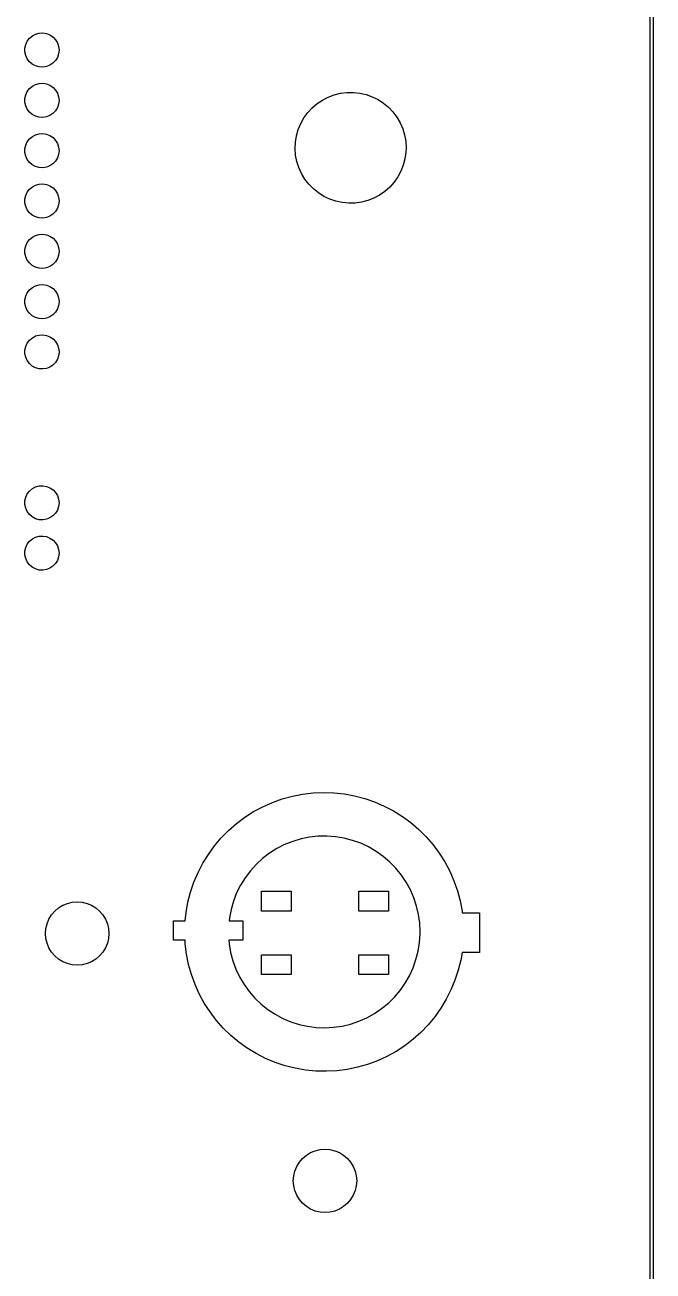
# Model space of a CAD drawing. Extents: x 0 to 360, y 0 to 260.
# Drawn here: x 328.4 to 360.1, y 131.9 to 194.8 of the extents above; entities that cross this region are included whole.
import ezdxf

# ---------------------------------------------------------------- set-up
doc = ezdxf.new("R2010")
doc.units = 0
doc.layers.add('BLACK', color=7, linetype='CONTINUOUS')

msp = doc.modelspace()

# ---------------------------------------------------------------- linework, layer by layer
at = {"layer": 'BLACK', "linetype": 'CONTINUOUS'}
for p, q in [((359.925, 0.075), (359.925, 259.925)), ((360.075, 260), (360.075, 0)), ((328.4, 193.783), (328.479, 193.952)), ((328.479, 193.952), (328.592, 194.101)), ((328.592, 194.101), (328.735, 194.221)), ((328.735, 194.221), (328.9, 194.308)), ((328.9, 194.308), (329.079, 194.357)), ((329.079, 194.357), (329.266, 194.367)), ((329.266, 194.367), (329.45, 194.337)), ((329.45, 194.337), (329.623, 194.268)), ((329.623, 194.268), (329.777, 194.163)), ((329.777, 194.163), (329.905, 194.027)), ((329.905, 194.027), (330.001, 193.867)), ((330.001, 193.867), (330.061, 193.69)), ((328.359, 193.601), (328.4, 193.783)), ((328.359, 193.415), (328.359, 193.601)), ((328.398, 193.232), (328.359, 193.415)), ((328.476, 193.063), (328.398, 193.232)), ((330.06, 193.314), (329.999, 193.137)), ((330.081, 193.499), (330.06, 193.314)), ((330.061, 193.69), (330.081, 193.505)), ((330.081, 193.505), (330.081, 193.499)), ((328.588, 192.914), (328.476, 193.063)), ((328.73, 192.792), (328.588, 192.914)), ((328.894, 192.704), (328.73, 192.792)), ((329.073, 192.653), (328.894, 192.704)), ((329.26, 192.642), (329.073, 192.653)), ((329.444, 192.672), (329.26, 192.642)), ((329.618, 192.74), (329.444, 192.672)), ((329.773, 192.843), (329.618, 192.74)), ((329.902, 192.978), (329.773, 192.843)), ((329.999, 193.137), (329.902, 192.978)), ((328.4, 191.243), (328.479, 191.412)), ((328.479, 191.412), (328.592, 191.561)), ((328.592, 191.561), (328.735, 191.681)), ((328.735, 191.681), (328.9, 191.768)), ((328.9, 191.768), (329.079, 191.817)), ((329.079, 191.817), (329.266, 191.827)), ((329.266, 191.827), (329.45, 191.797)), ((329.45, 191.797), (329.623, 191.728)), ((329.623, 191.728), (329.777, 191.623)), ((329.777, 191.623), (329.905, 191.487)), ((329.905, 191.487), (330.001, 191.327)), ((330.001, 191.327), (330.061, 191.15)), ((343.976, 191.247), (344.294, 191.325)), ((344.294, 191.325), (344.618, 191.366)), ((344.618, 191.366), (344.946, 191.368)), ((344.946, 191.368), (345.271, 191.333)), ((345.271, 191.333), (345.59, 191.259)), ((328.359, 191.061), (328.4, 191.243)), ((328.359, 190.875), (328.359, 191.061)), ((328.398, 190.692), (328.359, 190.875)), ((328.476, 190.523), (328.398, 190.692)), ((330.06, 190.774), (329.999, 190.597)), ((330.081, 190.959), (330.06, 190.774)), ((330.061, 191.15), (330.081, 190.965)), ((330.081, 190.965), (330.081, 190.959)), ((342.859, 190.586), (343.107, 190.799)), ((343.107, 190.799), (343.379, 190.982)), ((343.379, 190.982), (343.67, 191.132)), ((343.67, 191.132), (343.976, 191.247)), ((345.59, 191.259), (345.898, 191.149)), ((345.898, 191.149), (346.191, 191.004)), ((346.191, 191.004), (346.466, 190.826)), ((346.466, 190.826), (346.717, 190.616)), ((328.588, 190.374), (328.476, 190.523)), ((328.73, 190.252), (328.588, 190.374)), ((328.894, 190.164), (328.73, 190.252)), ((329.073, 190.113), (328.894, 190.164)), ((329.26, 190.102), (329.073, 190.113)), ((329.444, 190.132), (329.26, 190.102)), ((329.618, 190.2), (329.444, 190.132)), ((329.773, 190.303), (329.618, 190.2)), ((329.902, 190.438), (329.773, 190.303)), ((329.999, 190.597), (329.902, 190.438)), ((342.285, 189.795), (342.445, 190.081)), ((342.445, 190.081), (342.637, 190.345)), ((342.637, 190.345), (342.859, 190.586)), ((346.717, 190.616), (346.943, 190.379)), ((346.943, 190.379), (347.139, 190.117)), ((347.139, 190.117), (347.303, 189.834)), ((342.07, 189.178), (342.16, 189.493)), ((342.16, 189.493), (342.285, 189.795)), ((347.303, 189.834), (347.433, 189.534)), ((347.433, 189.534), (347.528, 189.221)), ((328.4, 188.703), (328.479, 188.872)), ((328.479, 188.872), (328.592, 189.021)), ((328.592, 189.021), (328.735, 189.141)), ((328.735, 189.141), (328.9, 189.228)), ((328.9, 189.228), (329.079, 189.277)), ((329.079, 189.277), (329.266, 189.287)), ((329.266, 189.287), (329.45, 189.257)), ((329.45, 189.257), (329.623, 189.188)), ((329.623, 189.188), (329.777, 189.083)), ((329.777, 189.083), (329.905, 188.947)), ((329.905, 188.947), (330.001, 188.787)), ((330.001, 188.787), (330.061, 188.61)), ((342.004, 188.528), (342.018, 188.855)), ((342.018, 188.855), (342.07, 189.178)), ((347.528, 189.221), (347.585, 188.899)), ((347.585, 188.899), (347.604, 188.572)), ((328.359, 188.521), (328.4, 188.703)), ((328.359, 188.335), (328.359, 188.521)), ((328.398, 188.152), (328.359, 188.335)), ((328.476, 187.983), (328.398, 188.152)), ((330.06, 188.234), (329.999, 188.057)), ((330.081, 188.419), (330.06, 188.234)), ((330.061, 188.61), (330.081, 188.425)), ((330.081, 188.425), (330.081, 188.419)), ((342.029, 188.202), (342.004, 188.528)), ((342.091, 187.88), (342.029, 188.202)), ((347.594, 188.333), (347.547, 188.009)), ((347.604, 188.572), (347.594, 188.333)), ((328.588, 187.834), (328.476, 187.983)), ((328.73, 187.712), (328.588, 187.834)), ((328.894, 187.624), (328.73, 187.712)), ((329.073, 187.573), (328.894, 187.624)), ((329.26, 187.562), (329.073, 187.573)), ((329.444, 187.592), (329.26, 187.562)), ((329.618, 187.66), (329.444, 187.592)), ((329.773, 187.763), (329.618, 187.66)), ((329.902, 187.898), (329.773, 187.763)), ((329.999, 188.057), (329.902, 187.898)), ((342.19, 187.569), (342.091, 187.88)), ((342.325, 187.27), (342.19, 187.569)), ((347.462, 187.693), (347.342, 187.389)), ((347.547, 188.009), (347.462, 187.693)), ((342.494, 186.99), (342.325, 187.27)), ((342.694, 186.731), (342.494, 186.99)), ((347.186, 187.101), (346.998, 186.833)), ((347.342, 187.389), (347.186, 187.101)), ((328.4, 186.163), (328.479, 186.332)), ((328.479, 186.332), (328.592, 186.481)), ((328.592, 186.481), (328.735, 186.601)), ((328.735, 186.601), (328.9, 186.688)), ((328.9, 186.688), (329.079, 186.737)), ((329.079, 186.737), (329.266, 186.747)), ((329.266, 186.747), (329.45, 186.717)), ((329.45, 186.717), (329.623, 186.648)), ((329.623, 186.648), (329.777, 186.543)), ((329.777, 186.543), (329.905, 186.407)), ((329.905, 186.407), (330.001, 186.247)), ((330.001, 186.247), (330.061, 186.07)), ((342.923, 186.498), (342.694, 186.731)), ((343.178, 186.292), (342.923, 186.498)), ((343.455, 186.118), (343.178, 186.292)), ((346.536, 186.372), (346.267, 186.185)), ((346.78, 186.589), (346.536, 186.372)), ((346.998, 186.833), (346.78, 186.589)), ((328.359, 185.981), (328.4, 186.163)), ((328.359, 185.795), (328.359, 185.981)), ((328.398, 185.612), (328.359, 185.795)), ((330.06, 185.694), (329.999, 185.517)), ((330.081, 185.879), (330.06, 185.694)), ((330.061, 186.07), (330.081, 185.885)), ((330.081, 185.885), (330.081, 185.879)), ((343.751, 185.978), (343.455, 186.118)), ((344.06, 185.873), (343.751, 185.978)), ((344.38, 185.804), (344.06, 185.873)), ((344.706, 185.774), (344.38, 185.804)), ((345.033, 185.781), (344.706, 185.774)), ((345.357, 185.827), (345.033, 185.781)), ((345.674, 185.911), (345.357, 185.827)), ((345.978, 186.03), (345.674, 185.911)), ((346.267, 186.185), (345.978, 186.03)), ((328.476, 185.443), (328.398, 185.612)), ((328.588, 185.294), (328.476, 185.443)), ((328.73, 185.172), (328.588, 185.294)), ((328.894, 185.084), (328.73, 185.172)), ((329.073, 185.033), (328.894, 185.084)), ((329.26, 185.022), (329.073, 185.033)), ((329.444, 185.052), (329.26, 185.022)), ((329.618, 185.12), (329.444, 185.052)), ((329.773, 185.223), (329.618, 185.12)), ((329.902, 185.358), (329.773, 185.223)), ((329.999, 185.517), (329.902, 185.358)), ((328.4, 183.623), (328.479, 183.792)), ((328.479, 183.792), (328.592, 183.941)), ((328.592, 183.941), (328.735, 184.061)), ((328.735, 184.061), (328.9, 184.148)), ((328.9, 184.148), (329.079, 184.197)), ((329.079, 184.197), (329.266, 184.207)), ((329.266, 184.207), (329.45, 184.177)), ((329.45, 184.177), (329.623, 184.108)), ((329.623, 184.108), (329.777, 184.003)), ((329.777, 184.003), (329.905, 183.867)), ((329.905, 183.867), (330.001, 183.707)), ((328.359, 183.441), (328.4, 183.623)), ((328.359, 183.255), (328.359, 183.441)), ((328.398, 183.072), (328.359, 183.255)), ((330.06, 183.154), (329.999, 182.977)), ((330.001, 183.707), (330.061, 183.53)), ((330.081, 183.339), (330.06, 183.154)), ((330.061, 183.53), (330.081, 183.345)), ((330.081, 183.345), (330.081, 183.339)), ((328.476, 182.903), (328.398, 183.072)), ((328.588, 182.754), (328.476, 182.903)), ((328.73, 182.632), (328.588, 182.754)), ((328.894, 182.544), (328.73, 182.632)), ((329.073, 182.493), (328.894, 182.544)), ((329.26, 182.482), (329.073, 182.493)), ((329.444, 182.512), (329.26, 182.482)), ((329.618, 182.58), (329.444, 182.512)), ((329.773, 182.683), (329.618, 182.58)), ((329.902, 182.818), (329.773, 182.683)), ((329.999, 182.977), (329.902, 182.818)), ((328.4, 181.083), (328.479, 181.252)), ((328.479, 181.252), (328.592, 181.401)), ((328.592, 181.401), (328.735, 181.521)), ((328.735, 181.521), (328.9, 181.608)), ((328.9, 181.608), (329.079, 181.657)), ((329.079, 181.657), (329.266, 181.667)), ((329.266, 181.667), (329.45, 181.637)), ((329.45, 181.637), (329.623, 181.568)), ((329.623, 181.568), (329.777, 181.463)), ((329.777, 181.463), (329.905, 181.327)), ((329.905, 181.327), (330.001, 181.167)), ((328.359, 180.901), (328.4, 181.083)), ((328.359, 180.715), (328.359, 180.901)), ((328.398, 180.532), (328.359, 180.715)), ((330.06, 180.614), (329.999, 180.437)), ((330.001, 181.167), (330.061, 180.99)), ((330.081, 180.799), (330.06, 180.614)), ((330.061, 180.99), (330.081, 180.805)), ((330.081, 180.805), (330.081, 180.799)), ((328.476, 180.363), (328.398, 180.532)), ((328.588, 180.214), (328.476, 180.363)), ((328.73, 180.092), (328.588, 180.214)), ((328.894, 180.004), (328.73, 180.092)), ((329.073, 179.953), (328.894, 180.004)), ((329.26, 179.942), (329.073, 179.953)), ((329.444, 179.972), (329.26, 179.942)), ((329.618, 180.04), (329.444, 179.972)), ((329.773, 180.143), (329.618, 180.04)), ((329.902, 180.278), (329.773, 180.143)), ((329.999, 180.437), (329.902, 180.278)), ((328.4, 178.543), (328.479, 178.712)), ((328.479, 178.712), (328.592, 178.861)), ((328.592, 178.861), (328.735, 178.981)), ((328.735, 178.981), (328.9, 179.068)), ((328.9, 179.068), (329.079, 179.117)), ((329.079, 179.117), (329.266, 179.127)), ((329.266, 179.127), (329.45, 179.097)), ((329.45, 179.097), (329.623, 179.028)), ((329.623, 179.028), (329.777, 178.923)), ((329.777, 178.923), (329.905, 178.787)), ((329.905, 178.787), (330.001, 178.627)), ((328.359, 178.361), (328.4, 178.543)), ((328.359, 178.175), (328.359, 178.361)), ((328.398, 177.992), (328.359, 178.175)), ((330.06, 178.074), (329.999, 177.897)), ((330.001, 178.627), (330.061, 178.45)), ((330.081, 178.259), (330.06, 178.074)), ((330.061, 178.45), (330.081, 178.265)), ((330.081, 178.265), (330.081, 178.259)), ((328.476, 177.823), (328.398, 177.992)), ((328.588, 177.674), (328.476, 177.823)), ((328.73, 177.552), (328.588, 177.674)), ((328.894, 177.464), (328.73, 177.552)), ((329.073, 177.413), (328.894, 177.464)), ((329.618, 177.5), (329.444, 177.432)), ((329.773, 177.603), (329.618, 177.5)), ((329.902, 177.738), (329.773, 177.603)), ((329.999, 177.897), (329.902, 177.738)), ((329.26, 177.402), (329.073, 177.413)), ((329.444, 177.432), (329.26, 177.402)), ((328.479, 171.092), (328.592, 171.241)), ((328.592, 171.241), (328.735, 171.361)), ((328.735, 171.361), (328.9, 171.448)), ((328.9, 171.448), (329.079, 171.497)), ((329.079, 171.497), (329.266, 171.507)), ((329.266, 171.507), (329.45, 171.477)), ((329.45, 171.477), (329.623, 171.408)), ((329.623, 171.408), (329.777, 171.303)), ((329.777, 171.303), (329.905, 171.167)), ((329.905, 171.167), (330.001, 171.007)), ((328.359, 170.741), (328.4, 170.923)), ((328.359, 170.555), (328.359, 170.741)), ((328.398, 170.372), (328.359, 170.555)), ((328.4, 170.923), (328.479, 171.092)), ((330.001, 171.007), (330.061, 170.83)), ((330.081, 170.639), (330.06, 170.454)), ((330.061, 170.83), (330.081, 170.645)), ((330.081, 170.645), (330.081, 170.639)), ((328.476, 170.203), (328.398, 170.372)), ((328.588, 170.054), (328.476, 170.203)), ((328.73, 169.932), (328.588, 170.054)), ((328.894, 169.844), (328.73, 169.932)), ((329.773, 169.983), (329.618, 169.88)), ((329.902, 170.118), (329.773, 169.983)), ((329.999, 170.277), (329.902, 170.118)), ((330.06, 170.454), (329.999, 170.277)), ((329.073, 169.793), (328.894, 169.844)), ((329.26, 169.782), (329.073, 169.793)), ((329.444, 169.812), (329.26, 169.782)), ((329.618, 169.88), (329.444, 169.812)), ((328.479, 168.552), (328.592, 168.701)), ((328.592, 168.701), (328.735, 168.821)), ((328.735, 168.821), (328.9, 168.908)), ((328.9, 168.908), (329.079, 168.957)), ((329.079, 168.957), (329.266, 168.967)), ((329.266, 168.967), (329.45, 168.937)), ((329.45, 168.937), (329.623, 168.868)), ((329.623, 168.868), (329.777, 168.763)), ((329.777, 168.763), (329.905, 168.627)), ((329.905, 168.627), (330.001, 168.467)), ((328.359, 168.201), (328.4, 168.383)), ((328.359, 168.015), (328.359, 168.201)), ((328.398, 167.832), (328.359, 168.015)), ((328.4, 168.383), (328.479, 168.552)), ((330.001, 168.467), (330.061, 168.29)), ((330.081, 168.099), (330.06, 167.914)), ((330.061, 168.29), (330.081, 168.105)), ((330.081, 168.105), (330.081, 168.099)), ((328.476, 167.663), (328.398, 167.832)), ((328.588, 167.514), (328.476, 167.663)), ((328.73, 167.392), (328.588, 167.514)), ((328.894, 167.304), (328.73, 167.392)), ((329.773, 167.443), (329.618, 167.34)), ((329.902, 167.578), (329.773, 167.443)), ((329.999, 167.737), (329.902, 167.578)), ((330.06, 167.914), (329.999, 167.737)), ((329.073, 167.253), (328.894, 167.304)), ((329.26, 167.242), (329.073, 167.253)), ((329.444, 167.272), (329.26, 167.242)), ((329.618, 167.34), (329.444, 167.272)), ((340.373, 155.302), (340.856, 155.516)), ((340.856, 155.516), (341.353, 155.694)), ((341.353, 155.694), (341.863, 155.834)), ((341.863, 155.834), (342.381, 155.935)), ((342.381, 155.935), (342.906, 155.997)), ((342.906, 155.997), (343.433, 156.02)), ((343.433, 156.02), (343.961, 156.003)), ((343.961, 156.003), (344.487, 155.946)), ((344.487, 155.946), (345.006, 155.85)), ((345.006, 155.85), (345.517, 155.716)), ((345.517, 155.716), (346.016, 155.543)), ((346.016, 155.543), (346.501, 155.334)), ((339.463, 154.768), (339.908, 155.052)), ((339.908, 155.052), (340.373, 155.302)), ((346.501, 155.334), (346.969, 155.089)), ((346.969, 155.089), (347.417, 154.809)), ((347.417, 154.809), (347.843, 154.497)), ((338.642, 154.103), (339.04, 154.451)), ((339.04, 154.451), (339.463, 154.768)), ((347.843, 154.497), (348.244, 154.154)), ((348.244, 154.154), (348.619, 153.781)), ((337.931, 153.324), (338.272, 153.727)), ((338.272, 153.727), (338.642, 154.103)), ((341.879, 153.55), (341.471, 153.387)), ((342.299, 153.676), (341.879, 153.55)), ((342.73, 153.763), (342.299, 153.676)), ((343.166, 153.81), (342.73, 153.763)), ((343.605, 153.818), (343.166, 153.81)), ((344.043, 153.786), (343.605, 153.818)), ((344.477, 153.714), (344.043, 153.786)), ((344.901, 153.603), (344.477, 153.714)), ((345.315, 153.455), (344.901, 153.603)), ((348.619, 153.781), (348.964, 153.382)), ((337.343, 152.447), (337.62, 152.896)), ((337.62, 152.896), (337.931, 153.324)), ((340.708, 152.954), (340.359, 152.687)), ((341.08, 153.188), (340.708, 152.954)), ((341.471, 153.387), (341.08, 153.188)), ((345.713, 153.269), (345.315, 153.455)), ((346.092, 153.048), (345.713, 153.269)), ((346.45, 152.794), (346.092, 153.048)), ((348.964, 153.382), (349.279, 152.957)), ((349.279, 152.957), (349.561, 152.51)), ((337.101, 151.977), (337.343, 152.447)), ((340.036, 152.39), (339.741, 152.065)), ((340.359, 152.687), (340.036, 152.39)), ((346.783, 152.508), (346.45, 152.794)), ((347.089, 152.193), (346.783, 152.508)), ((349.561, 152.51), (349.808, 152.044)), ((336.894, 151.491), (337.101, 151.977)), ((339.477, 151.714), (339.246, 151.341)), ((339.741, 152.065), (339.477, 151.714)), ((347.366, 151.852), (347.089, 152.193)), ((347.61, 151.487), (347.366, 151.852)), ((349.808, 152.044), (350.02, 151.56)), ((336.724, 150.991), (336.894, 151.491)), ((339.246, 151.341), (339.049, 150.948)), ((340.31, 150.03), (340.31, 151.03)), ((340.31, 151.03), (341.81, 151.03)), ((341.81, 151.03), (341.81, 150.03)), ((345.21, 150.03), (345.21, 151.03)), ((345.21, 151.03), (346.71, 151.03)), ((346.71, 151.03), (346.71, 150.03)), ((347.82, 151.102), (347.61, 151.487)), ((347.995, 150.699), (347.82, 151.102)), ((350.02, 151.56), (350.195, 151.062)), ((350.195, 151.062), (350.332, 150.552)), ((330.274, 150.326), (330.506, 150.422)), ((330.506, 150.422), (330.75, 150.48)), ((330.75, 150.48), (331, 150.5)), ((331, 150.5), (331.25, 150.48)), ((331.25, 150.48), (331.494, 150.422)), ((331.494, 150.422), (331.726, 150.326)), ((336.499, 149.96), (336.592, 150.48)), ((336.592, 150.48), (336.724, 150.991)), ((338.889, 150.54), (338.766, 150.118)), ((339.049, 150.948), (338.889, 150.54)), ((348.132, 150.281), (347.995, 150.699)), ((350.332, 150.552), (350.431, 150.033)), ((329.574, 149.626), (329.706, 149.84)), ((329.706, 149.84), (329.869, 150.031)), ((329.869, 150.031), (330.06, 150.194)), ((330.06, 150.194), (330.274, 150.326)), ((331.726, 150.326), (331.94, 150.194)), ((331.94, 150.194), (332.131, 150.031)), ((332.131, 150.031), (332.294, 149.84)), ((332.294, 149.84), (332.426, 149.626)), ((336.457, 149.545), (336.499, 149.96)), ((338.766, 150.118), (338.683, 149.687)), ((341.81, 150.03), (340.31, 150.03)), ((346.71, 150.03), (345.21, 150.03)), ((348.23, 149.854), (348.132, 150.281)), ((348.29, 149.419), (348.23, 149.854)), ((350.431, 150.033), (350.441, 149.94)), ((350.441, 149.94), (351.31, 149.94)), ((351.31, 149.94), (351.31, 147.94)), ((329.4, 148.9), (329.42, 149.15)), ((329.42, 149.15), (329.478, 149.394)), ((329.478, 149.394), (329.574, 149.626)), ((332.426, 149.626), (332.522, 149.394)), ((332.522, 149.394), (332.58, 149.15)), ((332.58, 149.15), (332.6, 148.9)), ((335.86, 148.556), (335.86, 149.545)), ((335.86, 149.545), (336.457, 149.545)), ((338.683, 149.687), (338.668, 149.545)), ((338.668, 149.545), (339.36, 149.545)), ((339.36, 149.545), (339.36, 148.556)), ((348.31, 148.98), (348.29, 149.419)), ((329.42, 148.65), (329.4, 148.9)), ((329.478, 148.406), (329.42, 148.65)), ((332.58, 148.65), (332.522, 148.406)), ((332.6, 148.9), (332.58, 148.65)), ((336.448, 148.556), (335.86, 148.556)), ((336.456, 148.379), (336.448, 148.556)), ((339.36, 148.556), (338.654, 148.556)), ((338.654, 148.556), (338.669, 148.373)), ((348.28, 148.441), (348.309, 148.879)), ((348.309, 148.879), (348.31, 148.98)), ((329.574, 148.174), (329.478, 148.406)), ((329.706, 147.96), (329.574, 148.174)), ((329.869, 147.769), (329.706, 147.96)), ((332.294, 147.96), (332.131, 147.769)), ((332.426, 148.174), (332.294, 147.96)), ((332.522, 148.406), (332.426, 148.174)), ((336.521, 147.854), (336.456, 148.379)), ((338.669, 148.373), (338.744, 147.941)), ((338.744, 147.941), (338.857, 147.517)), ((348.103, 147.581), (348.211, 148.007)), ((348.211, 148.007), (348.28, 148.441)), ((350.429, 147.94), (350.364, 147.552)), ((351.31, 147.94), (350.429, 147.94)), ((330.06, 147.606), (329.869, 147.769)), ((330.274, 147.474), (330.06, 147.606)), ((330.506, 147.378), (330.274, 147.474)), ((330.75, 147.32), (330.506, 147.378)), ((331, 147.3), (330.75, 147.32)), ((331.25, 147.32), (331, 147.3)), ((331.494, 147.378), (331.25, 147.32)), ((331.726, 147.474), (331.494, 147.378)), ((331.94, 147.606), (331.726, 147.474)), ((332.131, 147.769), (331.94, 147.606)), ((336.625, 147.337), (336.521, 147.854)), ((336.768, 146.828), (336.625, 147.337)), ((338.857, 147.517), (339.009, 147.105)), ((340.31, 146.83), (340.31, 147.83)), ((340.31, 147.83), (341.81, 147.83)), ((341.81, 147.83), (341.81, 146.83)), ((345.21, 146.83), (345.21, 147.83)), ((345.21, 147.83), (346.71, 147.83)), ((346.71, 147.83), (346.71, 146.83)), ((347.958, 147.167), (348.103, 147.581)), ((350.364, 147.552), (350.237, 147.04)), ((336.948, 146.331), (336.768, 146.828)), ((339.009, 147.105), (339.197, 146.708)), ((339.197, 146.708), (339.421, 146.33)), ((341.81, 146.83), (340.31, 146.83)), ((346.71, 146.83), (345.21, 146.83)), ((347.557, 146.387), (347.775, 146.768)), ((347.775, 146.768), (347.958, 147.167)), ((350.237, 147.04), (350.073, 146.538)), ((337.165, 145.85), (336.948, 146.331)), ((339.421, 146.33), (339.677, 145.974)), ((339.677, 145.974), (339.966, 145.642)), ((347.021, 145.692), (347.305, 146.027)), ((347.305, 146.027), (347.557, 146.387)), ((349.871, 146.05), (349.633, 145.578)), ((350.073, 146.538), (349.871, 146.05)), ((337.417, 145.386), (337.165, 145.85)), ((337.704, 144.942), (337.417, 145.386)), ((339.966, 145.642), (340.282, 145.339)), ((346.369, 145.105), (346.709, 145.383)), ((346.709, 145.383), (347.021, 145.692)), ((349.633, 145.578), (349.361, 145.125)), ((338.023, 144.521), (337.704, 144.942)), ((340.282, 145.339), (340.626, 145.065)), ((340.626, 145.065), (340.992, 144.823)), ((340.992, 144.823), (341.379, 144.615)), ((345.622, 144.645), (346.006, 144.858)), ((346.006, 144.858), (346.369, 145.105)), ((349.361, 145.125), (349.055, 144.695)), ((338.372, 144.125), (338.023, 144.521)), ((338.751, 143.757), (338.372, 144.125)), ((341.379, 144.615), (341.783, 144.444)), ((341.783, 144.444), (342.201, 144.31)), ((342.201, 144.31), (342.63, 144.214)), ((342.63, 144.214), (343.065, 144.157)), ((343.065, 144.157), (343.504, 144.14)), ((343.504, 144.14), (343.943, 144.163)), ((343.943, 144.163), (344.377, 144.226)), ((344.377, 144.226), (344.804, 144.328)), ((344.804, 144.328), (345.22, 144.468)), ((345.22, 144.468), (345.622, 144.645)), ((348.718, 144.288), (348.352, 143.908)), ((349.055, 144.695), (348.718, 144.288)), ((339.156, 143.418), (338.751, 143.757)), ((347.958, 143.556), (347.538, 143.235)), ((348.352, 143.908), (347.958, 143.556)), ((339.585, 143.11), (339.156, 143.418)), ((340.036, 142.835), (339.585, 143.11)), ((340.506, 142.595), (340.036, 142.835)), ((347.096, 142.946), (346.633, 142.691)), ((347.538, 143.235), (347.096, 142.946)), ((340.993, 142.39), (340.506, 142.595)), ((341.494, 142.223), (340.993, 142.39)), ((342.007, 142.094), (341.494, 142.223)), ((345.657, 142.289), (345.15, 142.144)), ((346.153, 142.471), (345.657, 142.289)), ((346.633, 142.691), (346.153, 142.471)), ((342.527, 142.004), (342.007, 142.094)), ((343.053, 141.953), (342.527, 142.004)), ((343.581, 141.941), (343.053, 141.953)), ((344.108, 141.969), (343.581, 141.941)), ((344.632, 142.037), (344.108, 141.969)), ((345.15, 142.144), (344.632, 142.037)), ((342.57, 137.704), (342.784, 137.836)), ((342.784, 137.836), (343.016, 137.932)), ((343.016, 137.932), (343.26, 137.99)), ((343.26, 137.99), (343.51, 138.01)), ((343.51, 138.01), (343.76, 137.99)), ((343.76, 137.99), (344.004, 137.932)), ((344.004, 137.932), (344.236, 137.836)), ((344.236, 137.836), (344.45, 137.704)), ((342.084, 137.136), (342.216, 137.35)), ((342.216, 137.35), (342.379, 137.541)), ((342.379, 137.541), (342.57, 137.704)), ((344.45, 137.704), (344.641, 137.541)), ((344.641, 137.541), (344.804, 137.35)), ((344.804, 137.35), (344.936, 137.136)), ((341.91, 136.41), (341.93, 136.66)), ((341.93, 136.66), (341.988, 136.904)), ((341.988, 136.904), (342.084, 137.136)), ((344.936, 137.136), (345.032, 136.904)), ((345.032, 136.904), (345.09, 136.66)), ((345.09, 136.66), (345.11, 136.41)), ((341.93, 136.16), (341.91, 136.41)), ((341.988, 135.916), (341.93, 136.16)), ((342.084, 135.684), (341.988, 135.916)), ((345.032, 135.916), (344.936, 135.684)), ((345.09, 136.16), (345.032, 135.916)), ((345.11, 136.41), (345.09, 136.16)), ((342.216, 135.47), (342.084, 135.684)), ((342.379, 135.279), (342.216, 135.47)), ((342.57, 135.116), (342.379, 135.279)), ((344.641, 135.279), (344.45, 135.116)), ((344.804, 135.47), (344.641, 135.279)), ((344.936, 135.684), (344.804, 135.47)), ((342.784, 134.984), (342.57, 135.116)), ((343.016, 134.888), (342.784, 134.984)), ((343.26, 134.83), (343.016, 134.888)), ((343.51, 134.81), (343.26, 134.83)), ((343.76, 134.83), (343.51, 134.81)), ((344.004, 134.888), (343.76, 134.83)), ((344.236, 134.984), (344.004, 134.888)), ((344.45, 135.116), (344.236, 134.984))]:
    msp.add_line(p, q, dxfattribs=at)

doc.saveas('drawing.dxf')
